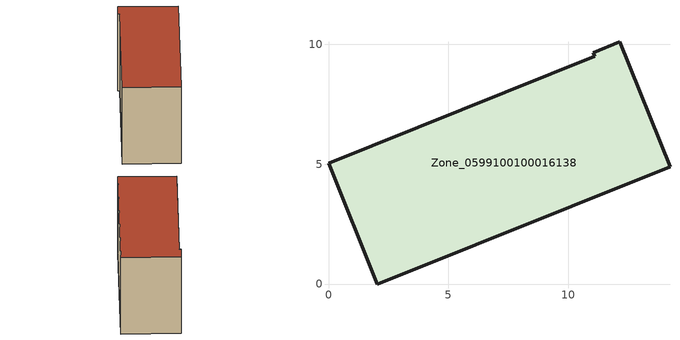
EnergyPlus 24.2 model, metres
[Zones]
Zone_0599100100016138
 floor ground (C_G): 14.23,4.9 2.02,0 0,5.04 11.09,9.49 11.03,9.64 12.15,10.09 z0
 wall outside (C_F): 2.02,0 14.23,4.9 12.15,10.09 11.03,9.64 11.09,9.49 0,5.04 2.02,0 z0:8.56
 roof outside (C_R): 0,5.04 2.02,0 14.23,4.9 12.15,10.09 11.03,9.64 11.09,9.49 z8.56
[BUILDING]
Pand.0599100100016138: North Axis=0; Terrain=City; Loads Convergence Tolerance Value=0.04; Temperature Convergence Tolerance Value=0.4; Solar Distribution=FullExterior; Maximum Number of Warmup Days=25; Minimum Number of Warmup Days=1
[Site:Location]
Rotterdam.The.Hague.AP_ZH_NLD Design_Conditions: Latitude=51.96; Longitude=4.45; Time Zone=1; Elevation=-4.5
[SITE:GROUNDTEMPERATURE:BUILDINGSURFACE]
18, 18, 18, 18, 18, 18, 18, 18, 18, 18, 18, 18
[MATERIAL] Thermal Absorptance=0.9; Solar Absorptance=0.7; Visible Absorptance=0.7
Name | Roughness | Thickness | Conductivity | Density | Specific Heat
G.TI.2015-2018 | MediumSmooth | 0.15 | 0.0428571 | 540 | 1210
F.TI.2015-2018 | Rough | 0.3 | 0.0666667 | 1920 | 840
R.TI.2015-2018 | MediumRough | 0.2 | 0.0333333 | 1500 | 1000
[CONSTRUCTION]
C_G: G.TI.2015-2018
C_F: F.TI.2015-2018
C_R: R.TI.2015-2018
[ZONE]
Zone_0599100100016138: Type=1; Multiplier=1; Ceiling Height=Autocalculate; Volume=Autocalculate; Floor Area=autocalculate; Part of Total Floor Area=Yes
[ZONEINFILTRATION:DESIGNFLOWRATE]
Infil_Zone_0599100100016138: Zone or ZoneList or Space or SpaceList=Zone_0599100100016138; Schedule=AlwaysOn; Design Flow Rate Calculation Method=Flow/Area; Flow Rate per Floor Area=0.0015; Constant Term Coefficient=1; Temperature Term Coefficient=0; Velocity Term Coefficient=0; Velocity Squared Term Coefficient=0
[HVACTEMPLATE:ZONE:IDEALLOADSAIRSYSTEM]
Zone_0599100100016138: Maximum Heating Supply Air Temperature=50; Minimum Cooling Supply Air Temperature=13; Maximum Heating Supply Air Humidity Ratio=0.0156; Minimum Cooling Supply Air Humidity Ratio=0.0077; Heating Limit=NoLimit; Cooling Limit=NoLimit; Dehumidification Control Type=ConstantSensibleHeatRatio; Cooling Sensible Heat Ratio=0.7; Dehumidification Setpoint=60; Humidification Control Type=None; Humidification Setpoint=30; Outdoor Air Method=None; Outdoor Air Flow Rate per Person=0.00944; Outdoor Air Flow Rate per Zone Floor Area=0; Outdoor Air Flow Rate per Zone=0; Demand Controlled Ventilation Type=None; Outdoor Air Economizer Type=NoEconomizer; Heat Recovery Type=None; Sensible Heat Recovery Effectiveness=0.7; Latent Heat Recovery Effectiveness=0.65
[ZONECONTROL:THERMOSTAT]
ThermostatControl_Zone_0599100100016138: Zone or ZoneList=Zone_0599100100016138; Control Type Schedule=DualSetpointControlType; Control 1=Thermostat_Zone_0599100100016138; Temperature Difference Between Cutout And Setpoint=0
[THERMOSTATSETPOINT:DUALSETPOINT]
Thermostat_Zone_0599100100016138: Heating Setpoint Temperature Schedule=HeatingSetpoint_Zone_0599100100016138; Cooling Setpoint Temperature Schedule=CoolingSetpoint_Zone_0599100100016138
[SCHEDULE:COMPACT]
HeatingSetpoint_Zone_0599100100016138: Through: 12/31, For: AllDays, Until: 24:00, 21
CoolingSetpoint_Zone_0599100100016138: Through: 12/31, For: AllDays, Until: 24:00, 24
DualSetpointControlType: Through: 12/31, For: AllDays, Until: 24:00, 4
AlwaysOn: Through: 12/31, For: AllDays, Until: 24:00, 1
